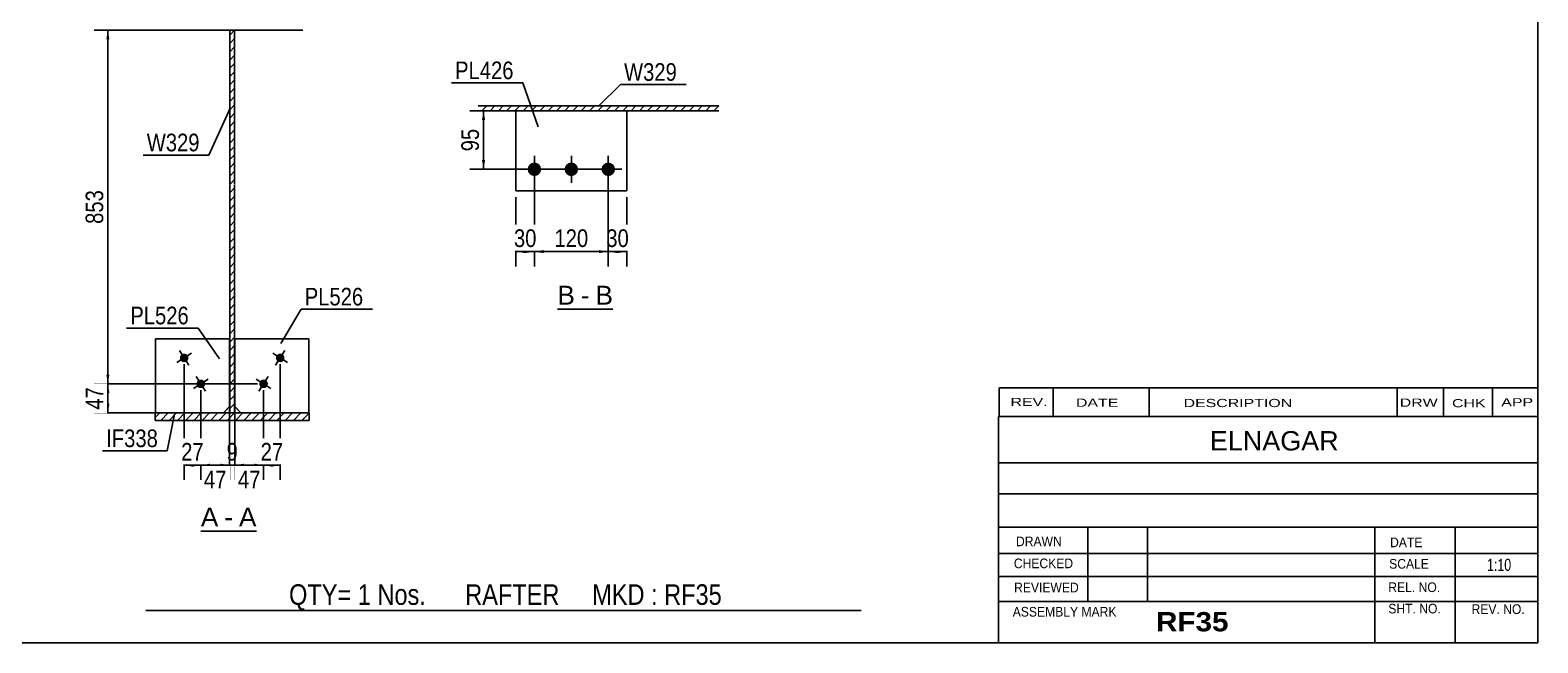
# Model space of a CAD drawing. Header units: millimetres. Extents: x 2 to 405, y 5 to 282.
# Drawn here: x 160.1 to 405, y 5 to 104.4 of the extents above; entities that cross this region are included whole.
import ezdxf

# ---------------------------------------------------------------- set-up
doc = ezdxf.new("R2010")
doc.units = ezdxf.units.MM
doc.linetypes.add('DXK_LINE_DOT1', pattern=[1.8814, 0.9407, -0.9407])
doc.styles.add('Arial', font='ARIAL.TTF', dxfattribs={"height": 0.2})
doc.styles.add('Arial Bold', font='ARIALBD.TTF', dxfattribs={"height": 0.2})
doc.styles.add('Arial Narrow', font='ARIALN.TTF', dxfattribs={"height": 0.2})

# ---------------------------------------------------------------- blocks, each defined once
blk = doc.blocks.new('Unknown-623473111-1210')
at = {"color": 5, "linetype": 'Continuous'}
for p, q in [((405, 5), (405, 282)), ((5, 5), (405, 5))]:
    blk.add_line(p, q, dxfattribs=at)
blk = doc.blocks.new('Unknown-623473111-12 - 5084')
at = {"color": 7, "linetype": 'Continuous'}
blk.add_line((245.75, 59.14), (254.77, 59.14), dxfattribs=at)
at = {"color": 0, "linetype": 'Continuous'}
blk.add_wipeout([(248.59, 59.89), (248.59, 63.09), (245.75, 63.09), (245.75, 59.89)], dxfattribs=at)
blk.add_wipeout([(250.97, 59.89), (250.97, 63.09), (249.55, 63.09), (249.55, 59.89)], dxfattribs=at)
at = {"color": 96, "linetype": 'Continuous', "style": 'Arial'}
blk.add_text('B', height=3.06, dxfattribs=at).set_placement((245.75, 59.89))
at = {"color": 0, "linetype": 'Continuous'}
blk.add_wipeout([(254.77, 59.89), (254.77, 63.09), (251.93, 63.09), (251.93, 59.89)], dxfattribs=at)
at = {"color": 96, "linetype": 'Continuous', "style": 'Arial'}
for s, p in [('-', (249.55, 59.89)), ('B', (251.93, 59.89))]:
    blk.add_text(s, height=3.06, dxfattribs=at).set_placement(p)
blk = doc.blocks.new('Unknown-623473111-15 - 1231')
at = {"color": 7, "linetype": 'Continuous'}
blk.add_line((187.84, 23.13), (196.87, 23.13), dxfattribs=at)
at = {"color": 0, "linetype": 'Continuous'}
blk.add_wipeout([(190.69, 23.88), (190.69, 27.08), (187.84, 27.08), (187.84, 23.88)], dxfattribs=at)
blk.add_wipeout([(193.07, 23.88), (193.07, 27.08), (191.65, 27.08), (191.65, 23.88)], dxfattribs=at)
at = {"color": 96, "linetype": 'Continuous', "style": 'Arial'}
blk.add_text('A', height=3.06, dxfattribs=at).set_placement((187.84, 23.88))
at = {"color": 0, "linetype": 'Continuous'}
blk.add_wipeout([(196.87, 23.88), (196.87, 27.08), (194.03, 27.08), (194.03, 23.88)], dxfattribs=at)
at = {"color": 96, "linetype": 'Continuous', "style": 'Arial'}
for s, p in [('-', (191.65, 23.88)), ('A', (194.03, 23.88))]:
    blk.add_text(s, height=3.06, dxfattribs=at).set_placement(p)
blk = doc.blocks.new('Part-623473111-5086 - 5084')
at = {"linetype": 'Continuous'}
h = blk.add_hatch(dxfattribs=at)
h.set_pattern_fill('', scale=0.3, style=0, pattern_type=0)
h.set_pattern_definition([(45, (271.9844, 92.1468), (-0.67352, 0.67352), [])])
h.paths.add_polyline_path([(271.98, 91.35), (271.98, 92.15), (232.9, 92.15), (232.9, 91.35)])
at = {"color": 2, "linetype": 'Continuous'}
for p, q in [((232.9, 92.15), (271.98, 92.15)), ((232.9, 91.35), (271.98, 91.35))]:
    blk.add_line(p, q, dxfattribs=at)
blk = doc.blocks.new('Part-623473111-9228 - 5084')
at = {"color": 2, "linetype": 'Continuous'}
for p, q in [((239.02, 91.35), (239.02, 78.35)), ((257.02, 78.35), (257.02, 91.35)), ((239.02, 78.35), (257.02, 78.35))]:
    blk.add_line(p, q, dxfattribs=at)
at = {"color": 7, "linetype": 'DXK_LINE_DOT1'}
blk.add_line((257.02, 91.35), (239.02, 91.35), dxfattribs=at)
blk = doc.blocks.new('Bolt-623473111-9235 - 5084')
at = {"linetype": 'Continuous'}
for points in [[(240.92, 81.85, -1), (243.12, 81.85, -1)], [(246.92, 81.85, -1), (249.12, 81.85, -1)], [(252.92, 81.85, -1), (255.12, 81.85, -1)]]:
    blk.add_hatch(color=3, dxfattribs=at).paths.add_polyline_path(points)
at = {"color": 3, "linetype": 'Continuous'}
for p, q in [((242.02, 79.65), (242.02, 84.05)), ((248.02, 79.65), (248.02, 84.05)), ((254.02, 79.65), (254.02, 84.05)), ((244.22, 81.85), (239.82, 81.85)), ((250.22, 81.85), (245.82, 81.85)), ((256.22, 81.85), (251.82, 81.85))]:
    blk.add_line(p, q, dxfattribs=at)
blk = doc.blocks.new('Part-623473111-1259 - 1231')
at = {"linetype": 'Continuous'}
h = blk.add_hatch(dxfattribs=at)
h.set_pattern_fill('', scale=0.3, style=0, pattern_type=0)
h.set_pattern_definition([(45, (193.3315, 104.4293), (-0.673519, 0.673519), [])])
h.paths.add_polyline_path([(193.33, 42.3), (193.33, 104.43), (192.53, 104.43), (192.53, 42.3)])
at = {"color": 2, "linetype": 'Continuous'}
for p, q in [((192.53, 79.43), (192.53, 104.43)), ((192.53, 104.43), (193.33, 104.43)), ((193.33, 104.43), (193.33, 79.43)), ((192.53, 42.3), (192.53, 79.33)), ((193.33, 79.33), (193.33, 42.3)), ((193.33, 42.3), (192.53, 42.3))]:
    blk.add_line(p, q, dxfattribs=at)
blk = doc.blocks.new('Part-623473111-1262 - 1231')
at = {"linetype": 'Continuous'}
h = blk.add_hatch(dxfattribs=at)
h.set_pattern_fill('', scale=0.3, style=0, pattern_type=0)
h.set_pattern_definition([(45, (205.4315, 42.2992), (-0.67352, 0.67352), [])])
h.paths.add_polyline_path([(205.43, 41.1), (205.43, 42.3), (180.43, 42.3), (180.43, 41.1)])
at = {"color": 2, "linetype": 'Continuous'}
for p, q in [((180.43, 41.1), (180.43, 42.3)), ((180.43, 42.3), (205.43, 42.3)), ((205.43, 42.3), (205.43, 41.1)), ((205.43, 41.1), (180.43, 41.1))]:
    blk.add_line(p, q, dxfattribs=at)
blk = doc.blocks.new('Part-623473111-1334 - 1231')
at = {"color": 2, "linetype": 'Continuous'}
for p, q in [((193.36, 54.33), (205.36, 54.33)), ((193.36, 43.33), (193.36, 54.33)), ((205.36, 42.33), (205.36, 54.33)), ((193.36, 43.33), (194.36, 42.33)), ((194.36, 42.33), (205.36, 42.33)), ((194.36, 42.33), (194.36, 42.33))]:
    blk.add_line(p, q, dxfattribs=at)
at = {"color": 7, "linetype": 'DXK_LINE_DOT1'}
for p, q in [((193.36, 54.33), (205.36, 54.33)), ((194.36, 42.33), (193.36, 43.33)), ((194.36, 42.33), (205.36, 42.33))]:
    blk.add_line(p, q, dxfattribs=at)
blk = doc.blocks.new('Part-623473111-6728 - 1231')
at = {"color": 2, "linetype": 'Continuous'}
for p, q in [((180.5, 54.33), (192.5, 54.33)), ((180.5, 42.33), (180.5, 54.33)), ((192.5, 43.33), (192.5, 54.33)), ((180.5, 42.33), (191.5, 42.33)), ((191.5, 42.33), (192.5, 43.33)), ((191.5, 42.33), (191.5, 42.33))]:
    blk.add_line(p, q, dxfattribs=at)
at = {"color": 7, "linetype": 'DXK_LINE_DOT1'}
for p, q in [((180.5, 54.33), (192.5, 54.33)), ((191.5, 42.33), (180.5, 42.33)), ((191.5, 42.33), (192.5, 43.33))]:
    blk.add_line(p, q, dxfattribs=at)
blk = doc.blocks.new('Bolt-623473111-6752 - 1231')
at = {"linetype": 'Continuous'}
for points in [[(201.32, 50.86), (201.23, 50.75), (201.12, 50.65), (200.99, 50.59), (200.84, 50.55), (200.7, 50.54), (200.55, 50.56), (200.42, 50.61), (200.29, 50.69), (200.19, 50.79), (200.11, 50.92), (200.06, 51.05), (200.03, 51.2), (200.04, 51.34), (200.08, 51.48), (200.14, 51.62), (200.23, 51.73), (200.35, 51.82), (200.48, 51.89), (200.62, 51.93), (200.76, 51.94), (200.91, 51.91), (201.05, 51.86), (201.17, 51.78), (201.27, 51.68), (201.35, 51.56), (201.41, 51.42), (201.43, 51.28), (201.42, 51.13), (201.39, 50.99)], [(198.62, 46.65), (198.53, 46.54), (198.42, 46.44), (198.29, 46.38), (198.14, 46.34), (198, 46.33), (197.85, 46.35), (197.72, 46.4), (197.59, 46.48), (197.49, 46.59), (197.41, 46.71), (197.36, 46.84), (197.33, 46.99), (197.34, 47.13), (197.38, 47.28), (197.44, 47.41), (197.53, 47.52), (197.65, 47.61), (197.78, 47.68), (197.92, 47.72), (198.06, 47.73), (198.21, 47.71), (198.35, 47.65), (198.47, 47.58), (198.57, 47.47), (198.65, 47.35), (198.71, 47.21), (198.73, 47.07), (198.72, 46.92), (198.69, 46.78)]]:
    blk.add_hatch(color=3, dxfattribs=at).paths.add_polyline_path(points)
at = {"color": 3, "linetype": 'Continuous'}
for p, q in [((199.55, 51.99), (201.91, 50.48)), ((201.49, 52.42), (199.98, 50.06)), ((196.85, 47.79), (199.21, 46.27)), ((198.79, 48.21), (197.28, 45.85))]:
    blk.add_line(p, q, dxfattribs=at)
blk = doc.blocks.new('Bolt-623473111-6761 - 1231')
at = {"linetype": 'Continuous'}
for points in [[(185.72, 51.62), (185.79, 51.48), (185.82, 51.34), (185.83, 51.2), (185.81, 51.05), (185.75, 50.92), (185.67, 50.79), (185.57, 50.69), (185.45, 50.61), (185.31, 50.56), (185.16, 50.54), (185.02, 50.55), (184.88, 50.59), (184.75, 50.65), (184.63, 50.75), (184.54, 50.86), (184.48, 50.99), (184.44, 51.13), (184.43, 51.28), (184.46, 51.42), (184.51, 51.56), (184.59, 51.68), (184.69, 51.78), (184.82, 51.86), (184.95, 51.91), (185.1, 51.94), (185.25, 51.93), (185.39, 51.89), (185.52, 51.82), (185.63, 51.73)], [(188.42, 47.41), (188.49, 47.28), (188.52, 47.13), (188.53, 46.99), (188.51, 46.84), (188.45, 46.71), (188.37, 46.59), (188.27, 46.48), (188.15, 46.4), (188.01, 46.35), (187.86, 46.33), (187.72, 46.34), (187.58, 46.38), (187.45, 46.44), (187.33, 46.54), (187.24, 46.65), (187.18, 46.78), (187.14, 46.92), (187.13, 47.07), (187.16, 47.21), (187.21, 47.35), (187.29, 47.47), (187.39, 47.58), (187.52, 47.65), (187.65, 47.71), (187.8, 47.73), (187.94, 47.72), (188.09, 47.68), (188.22, 47.61), (188.33, 47.52)]]:
    blk.add_hatch(color=3, dxfattribs=at).paths.add_polyline_path(points)
at = {"color": 3, "linetype": 'Continuous'}
for p, q in [((183.95, 50.48), (186.31, 51.99)), ((184.38, 52.42), (185.89, 50.06)), ((186.65, 46.27), (189.01, 47.79)), ((187.08, 48.21), (188.59, 45.85))]:
    blk.add_line(p, q, dxfattribs=at)
blk = doc.blocks.new('StraightDimension-623473111-12103 - 5084')
at = {"linetype": 'Continuous'}
for points in [[(233.51, 89.85), (233.76, 91.35), (234.01, 89.85)], [(234.01, 83.35), (233.76, 81.85), (233.51, 83.35)]]:
    blk.add_hatch(color=7, dxfattribs=at).paths.add_polyline_path(points)
at = {"color": 7, "linetype": 'Continuous'}
for p, q in [((256.02, 91.35), (231.51, 91.35)), ((233.76, 81.85), (233.76, 91.35)), ((253.02, 81.85), (231.51, 81.85))]:
    blk.add_line(p, q, dxfattribs=at)
at = {"color": 0}
blk.add_wipeout([(233.61, 89.02), (229.41, 89.02), (229.41, 84.17), (233.61, 84.17)], dxfattribs=at)
at = {"color": 3, "style": 'Arial Narrow'}
blk.add_text('95', height=2.863, rotation=90.0002, dxfattribs=at).set_placement((233.01, 84.77))
blk = doc.blocks.new('StraightDimension-623473111-12110 - 5084')
at = {"linetype": 'Continuous'}
for points in [[(255.52, 68.24), (254.02, 68.49), (255.52, 68.74)], [(255.52, 68.74), (257.02, 68.49), (255.52, 68.24)]]:
    blk.add_hatch(color=7, dxfattribs=at).paths.add_polyline_path(points)
at = {"color": 7, "linetype": 'Continuous'}
for p, q in [((254.02, 80.85), (254.02, 66.09)), ((257.02, 77.35), (257.02, 66.09)), ((254.02, 68.49), (257.02, 68.49))]:
    blk.add_line(p, q, dxfattribs=at)
at = {"color": 0}
blk.add_wipeout([(257.95, 68.64), (257.95, 72.84), (253.1, 72.84), (253.1, 68.64)], dxfattribs=at)
at = {"color": 3, "style": 'Arial Narrow'}
blk.add_text('30', height=2.863, dxfattribs=at).set_placement((253.7, 69.24))
blk = doc.blocks.new('StraightDimension-623473111-12111 - 5084')
at = {"linetype": 'Continuous'}
for points in [[(243.52, 68.24), (242.02, 68.49), (243.52, 68.74)], [(252.52, 68.74), (254.02, 68.49), (252.52, 68.24)]]:
    blk.add_hatch(color=7, dxfattribs=at).paths.add_polyline_path(points)
at = {"color": 7, "linetype": 'Continuous'}
for p, q in [((242.02, 80.85), (242.02, 66.09)), ((254.02, 80.85), (254.02, 66.09)), ((242.02, 68.49), (254.02, 68.49))]:
    blk.add_line(p, q, dxfattribs=at)
at = {"color": 0}
blk.add_wipeout([(251.37, 68.64), (251.37, 72.84), (244.68, 72.84), (244.68, 68.64)], dxfattribs=at)
at = {"color": 3, "style": 'Arial Narrow'}
blk.add_text('120', height=2.863, dxfattribs=at).set_placement((245.28, 69.24))
blk = doc.blocks.new('StraightDimension-623473111-12112 - 5084')
at = {"linetype": 'Continuous'}
for points in [[(240.52, 68.24), (239.02, 68.49), (240.52, 68.74)], [(240.52, 68.74), (242.02, 68.49), (240.52, 68.24)]]:
    blk.add_hatch(color=7, dxfattribs=at).paths.add_polyline_path(points)
at = {"color": 7, "linetype": 'Continuous'}
for p, q in [((242.02, 80.85), (242.02, 66.09)), ((239.02, 77.35), (239.02, 66.09)), ((239.02, 68.49), (242.02, 68.49))]:
    blk.add_line(p, q, dxfattribs=at)
at = {"color": 0}
blk.add_wipeout([(242.95, 68.64), (242.95, 72.84), (238.1, 72.84), (238.1, 68.64)], dxfattribs=at)
at = {"color": 3, "style": 'Arial Narrow'}
blk.add_text('30', height=2.863, dxfattribs=at).set_placement((238.7, 69.24))
blk = doc.blocks.new('StraightDimension-623473111-12094 - 1231')
at = {"linetype": 'Continuous'}
for points in [[(191, 34.08), (192.5, 33.83), (191, 33.58)], [(194.86, 33.58), (193.36, 33.83), (194.86, 34.08)]]:
    blk.add_hatch(color=7, dxfattribs=at).paths.add_polyline_path(points)
at = {"color": 7, "linetype": 'Continuous'}
for p, q in [((193.36, 45.58), (193.36, 31.43)), ((192.5, 43.26), (192.5, 31.43)), ((192.5, 33.83), (193.36, 33.83))]:
    blk.add_line(p, q, dxfattribs=at)
at = {"color": 0}
blk.add_wipeout([(194.45, 33.98), (194.45, 38.18), (191.42, 38.18), (191.42, 33.98)], dxfattribs=at)
at = {"color": 3, "style": 'Arial Narrow'}
blk.add_text('9', height=2.86, dxfattribs=at).set_placement((192.02, 34.58))
blk = doc.blocks.new('StraightDimension-623473111-12093 - 1231')
at = {"linetype": 'Continuous'}
for points in [[(194.86, 33.58), (193.36, 33.83), (194.86, 34.08)], [(196.53, 34.08), (198.03, 33.83), (196.53, 33.58)]]:
    blk.add_hatch(color=7, dxfattribs=at).paths.add_polyline_path(points)
at = {"color": 7, "linetype": 'Continuous'}
for p, q in [((193.36, 45.58), (193.36, 31.58)), ((198.03, 46.03), (198.03, 31.58)), ((193.36, 33.83), (198.03, 33.83))]:
    blk.add_line(p, q, dxfattribs=at)
at = {"color": 0}
blk.add_wipeout([(198.12, 29.48), (198.12, 33.68), (193.27, 33.68), (193.27, 29.48)], dxfattribs=at)
at = {"color": 3, "style": 'Arial Narrow'}
blk.add_text('47', height=2.863, dxfattribs=at).set_placement((193.87, 30.08))
blk = doc.blocks.new('StraightDimension-623473111-5472 - 1231')
at = {"linetype": 'Continuous'}
for points in [[(172.49, 102.93), (172.74, 104.43), (172.99, 102.93)], [(172.99, 48.53), (172.74, 47.03), (172.49, 48.53)]]:
    blk.add_hatch(color=7, dxfattribs=at).paths.add_polyline_path(points)
at = {"color": 7, "linetype": 'Continuous'}
for p, q in [((204.43, 104.43), (170.49, 104.43)), ((172.74, 47.03), (172.74, 104.43)), ((197.03, 47.03), (170.49, 47.03))]:
    blk.add_line(p, q, dxfattribs=at)
at = {"color": 0}
blk.add_wipeout([(172.59, 79.07), (168.39, 79.07), (168.39, 72.39), (172.59, 72.39)], dxfattribs=at)
at = {"color": 3, "style": 'Arial Narrow'}
blk.add_text('853', height=2.863, rotation=90.0002, dxfattribs=at).set_placement((171.99, 72.99))
blk = doc.blocks.new('StraightDimension-623473111-5473 - 1231')
at = {"linetype": 'Continuous'}
for points in [[(172.49, 45.53), (172.74, 47.03), (172.99, 45.53)], [(172.99, 43.8), (172.74, 42.3), (172.49, 43.8)]]:
    blk.add_hatch(color=7, dxfattribs=at).paths.add_polyline_path(points)
at = {"color": 7, "linetype": 'Continuous'}
for p, q in [((197.03, 47.03), (170.49, 47.03)), ((172.74, 42.3), (172.74, 47.03)), ((204.43, 42.3), (170.49, 42.3))]:
    blk.add_line(p, q, dxfattribs=at)
at = {"color": 0}
blk.add_wipeout([(172.59, 47.09), (168.39, 47.09), (168.39, 42.24), (172.59, 42.24)], dxfattribs=at)
at = {"color": 3, "style": 'Arial Narrow'}
blk.add_text('47', height=2.863, rotation=90.0002, dxfattribs=at).set_placement((171.99, 42.84))
blk = doc.blocks.new('StraightDimension-623473111-12092 - 1231')
at = {"linetype": 'Continuous'}
for points in [[(199.53, 33.58), (198.03, 33.83), (199.53, 34.08)], [(199.23, 34.08), (200.73, 33.83), (199.23, 33.58)]]:
    blk.add_hatch(color=7, dxfattribs=at).paths.add_polyline_path(points)
at = {"color": 7, "linetype": 'Continuous'}
for p, q in [((200.73, 50.24), (200.73, 31.43)), ((198.03, 46.03), (198.03, 31.43)), ((198.03, 33.83), (200.73, 33.83))]:
    blk.add_line(p, q, dxfattribs=at)
at = {"color": 0}
blk.add_wipeout([(201.81, 33.98), (201.81, 38.18), (196.95, 38.18), (196.95, 33.98)], dxfattribs=at)
at = {"color": 3, "style": 'Arial Narrow'}
blk.add_text('27', height=2.863, dxfattribs=at).set_placement((197.55, 34.58))
blk = doc.blocks.new('StraightDimension-623473111-12095 - 1231')
at = {"linetype": 'Continuous'}
for points in [[(189.33, 33.58), (187.83, 33.83), (189.33, 34.08)], [(191, 34.08), (192.5, 33.83), (191, 33.58)]]:
    blk.add_hatch(color=7, dxfattribs=at).paths.add_polyline_path(points)
at = {"color": 7, "linetype": 'Continuous'}
for p, q in [((187.83, 46.03), (187.83, 31.58)), ((192.5, 43.26), (192.5, 31.58)), ((187.83, 33.83), (192.5, 33.83))]:
    blk.add_line(p, q, dxfattribs=at)
at = {"color": 0}
blk.add_wipeout([(192.59, 29.48), (192.59, 33.68), (187.74, 33.68), (187.74, 29.48)], dxfattribs=at)
at = {"color": 3, "style": 'Arial Narrow'}
blk.add_text('47', height=2.863, dxfattribs=at).set_placement((188.34, 30.08))
blk = doc.blocks.new('StraightDimension-623473111-12096 - 1231')
at = {"linetype": 'Continuous'}
for points in [[(186.63, 33.58), (185.13, 33.83), (186.63, 34.08)], [(186.33, 34.08), (187.83, 33.83), (186.33, 33.58)]]:
    blk.add_hatch(color=7, dxfattribs=at).paths.add_polyline_path(points)
at = {"color": 7, "linetype": 'Continuous'}
for p, q in [((185.13, 50.24), (185.13, 31.43)), ((187.83, 46.03), (187.83, 31.43)), ((185.13, 33.83), (187.83, 33.83))]:
    blk.add_line(p, q, dxfattribs=at)
at = {"color": 0}
blk.add_wipeout([(188.91, 33.98), (188.91, 38.18), (184.05, 38.18), (184.05, 33.98)], dxfattribs=at)
at = {"color": 3, "style": 'Arial Narrow'}
blk.add_text('27', height=2.863, dxfattribs=at).set_placement((184.65, 34.58))
blk = doc.blocks.new('CBS_NAME_BLOG-623473111-12151')
at = {"color": 7, "linetype": 'Continuous'}
for p, q in [((317.41, 41.75), (404.93, 41.75)), ((317.41, 5.04), (317.41, 41.75)), ((317.41, 34.21), (404.93, 34.21)), ((317.48, 29.16), (405, 29.16)), ((317.41, 23.79), (404.93, 23.79)), ((331.93, 11.68), (331.93, 23.78)), ((341.62, 11.71), (341.62, 23.78)), ((378.53, 5.04), (378.53, 23.77)), ((391.58, 5.04), (391.58, 23.78)), ((317.42, 19.49), (405, 19.51)), ((317.41, 15.74), (404.93, 15.74)), ((317.41, 11.7), (404.93, 11.7)), ((317.41, 5), (405, 5))]:
    blk.add_line(p, q, dxfattribs=at)
at = {"color": 3, "linetype": 'Continuous', "style": 'Arial'}
blk.add_text('ELNAGAR', height=3.133, dxfattribs=at).set_placement((351.73, 36.22))
at = {"color": 3, "linetype": 'Continuous'}
for s, height, style, width, p in [('DRAWN', 1.566, 'Arial', 0.9, (320.24, 20.68)), ('DATE', 1.566, 'Arial', 0.9, (381, 20.52)), ('CHECKED', 1.566, 'Arial', 0.9, (319.89, 17.11)), ('SCALE', 1.566, 'Arial', 0.9, (380.85, 17.04)), ('1:10', 1.957, 'Arial Narrow', 0.9, (396.74, 16.68)), ('REVIEWED', 1.566, 'Arial', 0.9, (319.93, 13.19)), ('REL. NO.', 1.566, 'Arial', 0.9, (380.71, 13.24)), ('ASSEMBLY MARK', 1.5663, 'Arial', 0.9, (319.71, 9.26)), ('RF35', 3.131, 'Arial Bold', 1.1, (342.99, 6.86)), ('SHT. NO.', 1.566, 'Arial', 0.9, (380.71, 9.77)), ('REV. NO.', 1.566, 'Arial', 0.9, (394.23, 9.68))]:
    blk.add_text(s, height=height, dxfattribs=dict(at, style=style, width=width)).set_placement(p)
blk = doc.blocks.new('CBS_CALLOFF-623473111-12150')
at = {"color": 7, "linetype": 'Continuous'}
blk.add_line((178.88, 10.27), (295.11, 10.25), dxfattribs=at)
at = {"color": 3, "linetype": 'Continuous', "style": 'Arial Narrow'}
blk.add_text('QTY= 1 Nos.      RAFTER     MKD : RF35', height=3.3405, dxfattribs=at).set_placement((202.17, 11.16))
blk = doc.blocks.new('CBS_REVISION-623473111-12152')
at = {"color": 7, "linetype": 'Continuous'}
for p, q in [((317.49, 46.38), (404.99, 46.38)), ((317.49, 46.38), (317.49, 41.75)), ((326.29, 46.38), (326.29, 41.75)), ((341.88, 46.38), (341.88, 41.81)), ((382.14, 46.38), (382.14, 41.75)), ((389.68, 46.38), (389.68, 41.75)), ((397.63, 46.38), (397.63, 41.75)), ((317.49, 41.75), (404.99, 41.75))]:
    blk.add_line(p, q, dxfattribs=at)
at = {"color": 7, "style": 'Arial Narrow', "width": 1.7}
for s, height, p in [('REV.', 1.326, (319.35, 43.43)), ('DATE', 1.326, (329.98, 43.31)), ('DESCRIPTION', 1.3257, (347.46, 43.26)), ('DRW', 1.326, (382.57, 43.32)), ('CHK', 1.326, (391.06, 43.23)), ('APP', 1.326, (399.06, 43.38))]:
    blk.add_text(s, height=height, dxfattribs=at).set_placement(p)
blk = doc.blocks.new('Mark-623473111-9961 - 5084')
at = {"color": 7, "linetype": 'Continuous'}
blk.add_line((242.65, 88.72), (240.14, 95.88), dxfattribs=at)
at = {"color": 0}
blk.add_wipeout([(238.64, 96.48), (238.64, 99.48), (229.14, 99.48), (229.14, 96.48)], dxfattribs=at)
blk.add_wipeout([(238.64, 96.48), (238.64, 99.48), (229.14, 99.48), (229.14, 96.48)], dxfattribs=at)
at = {"color": 7, "linetype": 'Continuous'}
blk.add_line((228.54, 95.88), (240.14, 95.88), dxfattribs=at)
at = {"color": 3, "style": 'Arial Narrow'}
blk.add_text('PL426', height=2.863, dxfattribs=at).set_placement((229.14, 96.48))
blk = doc.blocks.new('Mark-623473111-5197 - 5084')
at = {"color": 0}
blk.add_wipeout([(265.17, 96.21), (265.17, 99.21), (256.58, 99.21), (256.58, 96.21)], dxfattribs=at)
blk.add_wipeout([(265.17, 96.21), (265.17, 99.21), (256.58, 99.21), (256.58, 96.21)], dxfattribs=at)
at = {"color": 7, "linetype": 'Continuous'}
for p, q in [((252.44, 92.07), (255.98, 95.61)), ((255.98, 95.61), (266.67, 95.61))]:
    blk.add_line(p, q, dxfattribs=at)
at = {"color": 3, "style": 'Arial Narrow'}
blk.add_text('W329', height=2.863, dxfattribs=at).set_placement((256.58, 96.21))
blk = doc.blocks.new('Mark-623473111-3211 - 1231')
at = {"color": 7, "linetype": 'Continuous'}
blk.add_line((192.68, 91.9), (189.14, 84.17), dxfattribs=at)
at = {"color": 0}
blk.add_wipeout([(187.64, 84.77), (187.64, 87.77), (179.06, 87.77), (179.06, 84.77)], dxfattribs=at)
blk.add_wipeout([(187.64, 84.77), (187.64, 87.77), (179.06, 87.77), (179.06, 84.77)], dxfattribs=at)
at = {"color": 7, "linetype": 'Continuous'}
blk.add_line((178.46, 84.17), (189.14, 84.17), dxfattribs=at)
at = {"color": 3, "style": 'Arial Narrow'}
blk.add_text('W329', height=2.863, dxfattribs=at).set_placement((179.06, 84.77))
blk = doc.blocks.new('Mark-623473111-3214 - 1231')
at = {"color": 7, "linetype": 'Continuous'}
blk.add_line((183.58, 42.12), (182.38, 36.16), dxfattribs=at)
at = {"color": 0}
blk.add_wipeout([(180.88, 36.76), (180.88, 39.76), (172.47, 39.76), (172.47, 36.76)], dxfattribs=at)
blk.add_wipeout([(180.88, 36.76), (180.88, 39.76), (172.47, 39.76), (172.47, 36.76)], dxfattribs=at)
at = {"color": 7, "linetype": 'Continuous'}
blk.add_line((171.87, 36.16), (182.38, 36.16), dxfattribs=at)
at = {"color": 3, "style": 'Arial Narrow'}
blk.add_text('IF338', height=2.863, dxfattribs=at).set_placement((172.47, 36.76))
blk = doc.blocks.new('Mark-623473111-3223 - 1231')
at = {"color": 0}
blk.add_wipeout([(214.23, 59.75), (214.23, 62.75), (204.72, 62.75), (204.72, 59.75)], dxfattribs=at)
blk.add_wipeout([(214.23, 59.75), (214.23, 62.75), (204.72, 62.75), (204.72, 59.75)], dxfattribs=at)
at = {"color": 7, "linetype": 'Continuous'}
for p, q in [((200.86, 53.56), (204.12, 59.15)), ((204.12, 59.15), (215.73, 59.15))]:
    blk.add_line(p, q, dxfattribs=at)
at = {"color": 3, "style": 'Arial Narrow'}
blk.add_text('PL526', height=2.863, dxfattribs=at).set_placement((204.72, 59.75))
blk = doc.blocks.new('Mark-623473111-6916 - 1231')
at = {"color": 7, "linetype": 'Continuous'}
blk.add_line((190.85, 51.09), (187.4, 56.09), dxfattribs=at)
at = {"color": 0}
blk.add_wipeout([(185.9, 56.69), (185.9, 59.69), (176.39, 59.69), (176.39, 56.69)], dxfattribs=at)
blk.add_wipeout([(185.9, 56.69), (185.9, 59.69), (176.39, 59.69), (176.39, 56.69)], dxfattribs=at)
at = {"color": 7, "linetype": 'Continuous'}
blk.add_line((175.79, 56.09), (187.4, 56.09), dxfattribs=at)
at = {"color": 3, "style": 'Arial Narrow'}
blk.add_text('PL526', height=2.863, dxfattribs=at).set_placement((176.39, 56.69))

msp = doc.modelspace()

# ---------------------------------------------------------------- block references
for name in ['Unknown-623473111-1210', 'Part-623473111-1259 - 1231', 'Part-623473111-5086 - 5084', 'Part-623473111-9228 - 5084', 'Bolt-623473111-9235 - 5084', 'Part-623473111-6728 - 1231', 'Part-623473111-1334 - 1231', 'Bolt-623473111-6761 - 1231', 'Bolt-623473111-6752 - 1231', 'CBS_REVISION-623473111-12152', 'Part-623473111-1262 - 1231', 'CBS_NAME_BLOG-623473111-12151', 'CBS_CALLOFF-623473111-12150']:
    msp.add_blockref(name, (0, 0))

# ---------------------------------------------------------------- next in the draw order: block references
for name in ['StraightDimension-623473111-12103 - 5084', 'Unknown-623473111-12 - 5084', 'StraightDimension-623473111-12094 - 1231', 'Unknown-623473111-15 - 1231']:
    msp.add_blockref(name, (0, 0))

# ---------------------------------------------------------------- next in the draw order: block references
for name in ['Mark-623473111-9961 - 5084', 'Mark-623473111-5197 - 5084', 'StraightDimension-623473111-12110 - 5084', 'StraightDimension-623473111-12093 - 1231']:
    msp.add_blockref(name, (0, 0))

# ---------------------------------------------------------------- next in the draw order: block references
for name in ['StraightDimension-623473111-5472 - 1231', 'StraightDimension-623473111-12111 - 5084']:
    msp.add_blockref(name, (0, 0))

# ---------------------------------------------------------------- next in the draw order: block references
for name in ['Mark-623473111-3211 - 1231', 'StraightDimension-623473111-12112 - 5084', 'Mark-623473111-3223 - 1231', 'StraightDimension-623473111-5473 - 1231']:
    msp.add_blockref(name, (0, 0))

# ---------------------------------------------------------------- next in the draw order: block references
for name in ['StraightDimension-623473111-12092 - 1231', 'StraightDimension-623473111-12095 - 1231']:
    msp.add_blockref(name, (0, 0))

# ---------------------------------------------------------------- next in the draw order: block references
msp.add_blockref('StraightDimension-623473111-12096 - 1231', (0, 0))

# ---------------------------------------------------------------- next in the draw order: block references
for name in ['Mark-623473111-6916 - 1231', 'Mark-623473111-3214 - 1231']:
    msp.add_blockref(name, (0, 0))

doc.saveas('drawing.dxf')
